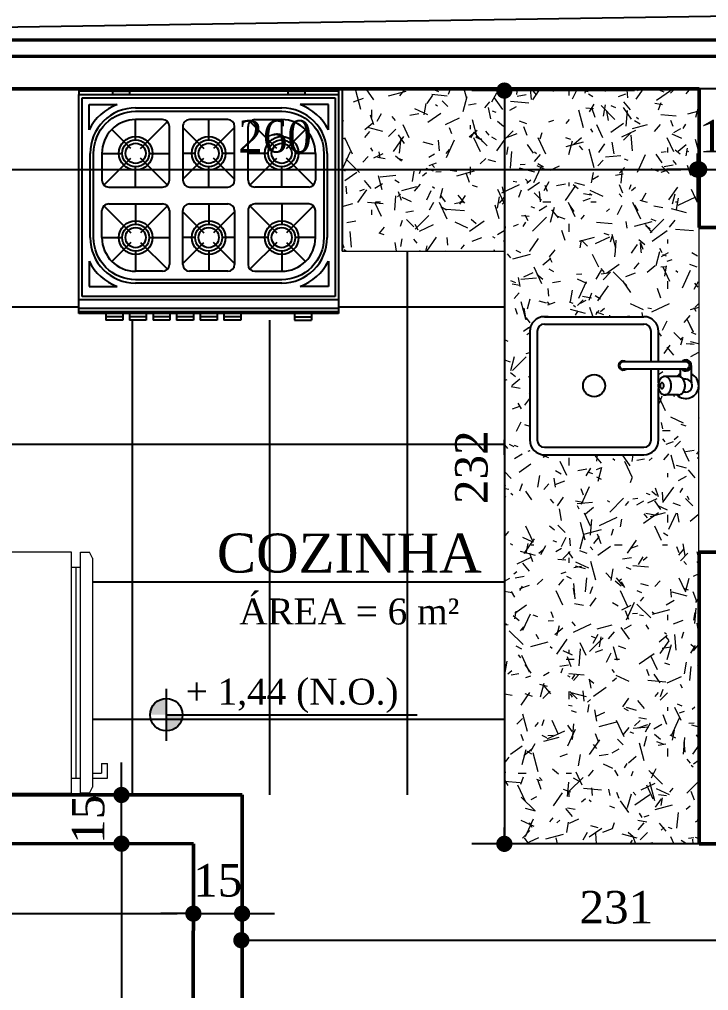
# Model space of a CAD drawing. Header units: centimetres. Extents: x -48696 to 156237, y -5617 to 29024.
# Drawn here: x -44740.1 to -44527.9, y 10853.1 to 11152.2 of the extents above; entities that cross this region are included whole.
import ezdxf

# ---------------------------------------------------------------- set-up
doc = ezdxf.new("R2010")
doc.units = ezdxf.units.CM
for name, color, linetype in [('ACESSORIOS', 2, 'Continuous'), ('COZ', 3, 'Continuous'), ('COZINHA', 2, 'Continuous'), ('Hachuria - Moveis', 1, 'Continuous'), ('PAREDES', 5, 'Continuous'), ('Piso', 55, 'Continuous'), ('PN010', 1, 'Continuous'), ('Portas-Cotas', 2, 'Continuous'), ('Texto', 2, 'Continuous')]:
    doc.layers.add(name, color=color, linetype=linetype)
for name, color, linetype, lineweight in [('Hachura', 1, 'Continuous', 9), ('Nível Fachada', 7, 'Continuous', 70), ('Parede Baixa', 5, 'Continuous', 50), ('Pilares Sub-solo', 7, 'Continuous', 70), ('Portas - Janelas', 2, 'Continuous', 20)]:
    doc.layers.add(name, color=color, linetype=linetype, lineweight=lineweight)
doc.styles.add('Valéria', font='romantic.ttf', dxfattribs={"height": 10})
doc.dimstyles.new('Cota - 50', dxfattribs={"dimtxt": 10, "dimasz": 5, "dimexe": 10, "dimexo": 20, "dimgap": 5, "dimtad": 1, "dimtxsty": 'Valéria', "dimblk": 'DOT', "dimcen": 0, "dimclrd": 12, "dimclre": 12, "dimclrt": 2, "dimazin": 2, "dimtfac": 1, "dimtix": 1, "dimtmove": 0, "dimatfit": 3, "dimldrblk": 'DOT', "dimfxl": 1, "dimarcsym": 0})
pattern_1 = [(270, (-35542.143, -1368.82), (30.4, -17.6), [1.6, -26.8, 1.2, -11.6, 2.4, -28.4]), (275, (-35527.743, -1350.821), (31.09103, -15.75017), [3.2, -26.8, 2.4, -11.6, 4.8, -28.4]), (280, (-35525.743, -1361.22), (38.045905, -10.75682), [2.8, -6.8, 3.6, -21.2, 2, -26.4]), (285, (-35522.143, -1354.02), (35.95474, -9.00093), [5.6, -6.8, 6, -21.2, 4.4, -26.4]), (290, (-35538.543, -1357.221), (29.4635, -17.796127), [3.2, -22, 2.8, -16.4, 2, -12.8]), (295, (-35544.143, -1362.821), (29.161135, -19.944628), [4.4, -22, 5.6, -16.4, 4.8, -12.8]), (300, (-35540.943, -1368.82), (33.87358, 2.929234), [2, -13.2, 1.6, -19.6, 1.2, -26]), (305, (-35555.343, -1350.82), (39.68401, -2.97648), [4.4, -13.2, 3.2, -19.6, 2.4, -26]), (310, (-35532.143, -1357.621), (28.84938, -4.511456), [1.6, -17.6, 1.2, -11.2, 3.2, -20.4]), (315, (-35546.543, -1357.62), (39.31514, 8.20244), [3.2, -17.6, 2.4, -11.2, 6, -20.4]), (320, (-35546.543, -1363.621), (31.43113, 10.699715), [0.8, -14.8, 2, -24.4, 2.4, -12.4]), (330, (-35543.743, -1364.821), (29.82769, 13.26307), [2, -16.4, 0.8, -19.2, 1.6, -14.8]), (335, (-35543.743, -1350.421), (41.609064, 9.72655), [4.4, -16.4, 1.6, -19.2, 3.2, -14.8]), (340, (-35548.543, -1360.421), (28.744913, 14.652303), [1.2, -7.6, 2.4, -12.8, 1.6, -17.6]), (345, (-35552.143, -1346.02), (31.08549, 31.01116), [2.4, -7.6, 4.8, -12.8, 3.2, -17.6]), (350, (-35524.943, -1362.42), (21.962593, 27.80871), [2.8, -17.6, 1.2, -20.8, 2.4, -19.6]), (355, (-35553.743, -1366.02), (19.76909, 33.20336), [5.6, -17.6, 2.4, -20.8, 4.8, -19.6]), (360, (-35542.143, -1364.82), (14.8, 35.2), [2.4, -12.4, 1.6, -24.4, 0.8, -24.8]), (5, (-35527.743, -1350.42), (26.021, 37.611), [4.8, -12.4, 1.6, -24.4, 1.6, -24.8]), (10, (-35529.743, -1358.421), (19.352705, 33.06286), [2.8, -15.6, 2.4, -12.8, 2.8, -29.2]), (15, (-35522.543, -1365.621), (16.397444, 34.623746), [5.6, -15.6, 4.8, -12.8, 5.6, -29.2]), (20, (-35552.543, -1355.621), (10.89215, 32.05871), [3.2, -10.4, 1.6, -21.2, 2.4, -23.2]), (25, (-35552.543, -1377.221), (8.056603, 32.886033), [6, -10.4, 3.2, -21.2, 4.8, -23.2]), (30, (-35547.743, -1344.82), (3.79897, 38.21999), [2, -26.8, 2.4, -12.4, 2.8, -16.4]), (35, (-35544.143, -1348.42), (1.33749, 43.41948), [4.4, -26.8, 4.8, -12.4, 5.6, -16.4]), (40, (-35556.543, -1353.621), (9.502144, 37.21437), [1.2, -8.8, 1.6, -17.2, 3.2, -22.4]), (45, (-35552.943, -1357.221), (6.22254, 42.992092), [2.4, -8.8, 3.2, -17.2, 6, -22.4]), (50, (-35524.543, -1341.621), (-4.560758, 29.412914), [2.4, -14.4, 2.8, -12.4, 1.6, -16.8]), (55, (-35549.743, -1357.621), (-10.055855, 30.968367), [4.8, -14.4, 5.6, -12.4, 3.2, -16.8]), (60, (-35558.943, -1374.821), (-16.1023, 27.309996), [1.6, -11.2, 3.2, -24.8, 2.8, -22.8]), (65, (-35536.943, -1371.221), (-13.856973, 35.59079), [3.2, -11.2, 6, -24.8, 5.6, -22.8]), (70, (-35536.543, -1348.42), (-21.65716, 31.720143), [2.4, -16.8, 2, -15.2, 1.6, -24.4]), (75, (-35550.943, -1344.82), (-26.88492, 34.120974), [4.8, -16.8, 4.4, -15.2, 3.2, -24.4]), (80, (-35546.143, -1350.821), (-22.549755, 28.75254), [3.6, -13.2, 2.4, -18, 3.2, -17.6]), (85, (-35528.143, -1368.82), (-32.1425, 27.30531), [4.4, -13.2, 4.8, -18, 5.2, -17.6])]

# ---------------------------------------------------------------- blocks, each defined once
blk = doc.blocks.new('Pia Bancada Planta 01')
at = {"layer": 'COZ', "color": 2}
for p, q in [((0.435, 0.1875), (0.165, 0.1875)), ((0.435, 0.1675), (0.165, 0.1675)), ((0.125, 0.1475), (0.125, 0.0074)), ((0.145, 0.1475), (0.145, -0.045)), ((0.455, -0.1475), (0.455, 0.1475)), ((0.475, -0.1475), (0.475, 0.1475)), ((0.0509, 0.0175), (0.0579, 0.0175)), ((0.0705, 0.025), (0.1081, 0.025)), ((0.0359, -0.055), (0.0359, -0.0115)), ((0.0509, -0.0175), (0.0579, -0.0175)), ((0.0659, -0.045), (0.0659, -0.0241)), ((0.0705, -0.025), (0.1081, -0.025)), ((0.125, -0.0074), (0.125, -0.045)), ((0.0509, -0.045), (0.2209, -0.045)), ((0.0509, -0.065), (0.2209, -0.065)), ((0.125, -0.065), (0.125, -0.1475)), ((0.145, -0.065), (0.145, -0.1475)), ((0.435, -0.1675), (0.165, -0.1675)), ((0.435, -0.1875), (0.165, -0.1875))]:
    blk.add_line(p, q, dxfattribs=at)
blk.add_lwpolyline([(0.0705, 0.025, 0.133256), (0.0641, 0.0233, 0.106756), (0.058, 0.0177, 0.082828), (0.0543, 0.0099, 0.071352), (0.0528, 0, 0.071352), (0.0543, -0.0099, 0.082828), (0.058, -0.0177, 0.106756), (0.0641, -0.0233, 0.133256), (0.0705, -0.025, 0.133256)], format="xyb", dxfattribs=at)
for points in [[(0.1081, -0.025, 0.133256), (0.1145, -0.0233, 0.106756), (0.1206, -0.0177, 0.082828), (0.1244, -0.0099, 0.071352), (0.1258, 0, 0.071352), (0.1244, 0.0099, 0.082828), (0.1206, 0.0177, 0.106756), (0.1145, 0.0233, 0.133256), (0.1081, 0.025, 0.133256), (0.1017, 0.0233, 0.106756), (0.0956, 0.0177, 0.082828), (0.0919, 0.0099, 0.071352), (0.0904, 0, 0.071352), (0.0919, -0.0099, 0.082828), (0.0956, -0.0177, 0.106756), (0.1017, -0.0233, 0.133256)], [(0.1156, 0.0075, 0.133256), (0.1137, 0.007, 0.106756), (0.1119, 0.0053, 0.082828), (0.1107, 0.003, 0.071352), (0.1103, 0, 0.071352), (0.1107, -0.003, 0.082828), (0.1119, -0.0053, 0.106756), (0.1137, -0.007, 0.133256), (0.1156, -0.0075, 0.133256), (0.1175, -0.007, 0.106756), (0.1194, -0.0053, 0.082828), (0.1205, -0.003, 0.071352), (0.1209, 0, 0.071352), (0.1205, 0.003, 0.082828), (0.1194, 0.0053, 0.106756), (0.1175, 0.007, 0.133256)]]:
    blk.add_lwpolyline(points, format="xyb", close=True, dxfattribs=at)
blk.add_circle((0.3, 0), 0.03, dxfattribs=at)
for centre, radius, start, end in [((0.165, 0.1475), 0.04, 90, 180), ((0.435, 0.1475), 0.04, 0, 90), ((0.165, 0.1475), 0.02, 90, 180), ((0.435, 0.1475), 0.02, 0, 90), ((0.0509, 0), 0.035, 45.5847, 244.6231), ((0.0509, 0), 0.0175, 90, 204.62), ((0.0259, -0.0115), 0.01, 0, 24.62), ((0.0509, 0), 0.0175, 211.0027, 270), ((0.0509, 0), 0.035, 295.3769, 314.4153), ((0.0509, -0.055), 0.015, 41.8103, 318.1897), ((0.0509, -0.055), 0.01, 90.0002, 270.0002), ((0.2209, -0.055), 0.0125, 233.1301, 126.8699), ((0.2209, -0.055), 0.01, 270.0001, 90.0001), ((0.165, -0.1475), 0.04, 180, 270), ((0.165, -0.1475), 0.02, 180, 270), ((0.435, -0.1475), 0.04, 270, 0), ((0.435, -0.1475), 0.02, 270, 360)]:
    blk.add_arc(centre, radius, start, end, dxfattribs=at)
blk = doc.blocks.new('gel')
at = {"layer": 'Hachura'}
for p, q in [((33208.79, 7048.49), (33127.79, 7048.49)), ((33127.79, 7048.49), (33127.79, 6977.99)), ((33132.79, 7050.49), (33203.79, 7050.49)), ((33132.79, 7050.49), (33132.79, 7048.49)), ((33203.79, 7050.49), (33203.79, 7048.49)), ((33208.79, 7039.49), (33208.79, 7048.49)), ((33208.79, 6977.99), (33208.79, 7039.49)), ((33127.79, 6977.99), (33132.79, 6977.99)), ((33132.79, 6977.99), (33203.79, 6977.99)), ((33132.79, 6977.99), (33132.79, 6974.99)), ((33203.79, 6977.99), (33208.79, 6977.99)), ((33203.79, 6977.99), (33203.79, 6974.99)), ((33127.79, 6971.99), (33127.79, 6974.99)), ((33127.79, 6974.99), (33208.79, 6974.99)), ((33132.79, 6976.49), (33203.79, 6976.49)), ((33208.79, 6974.99), (33208.79, 6971.99)), ((33127.79, 6971.99), (33129.79, 6970.99)), ((33206.79, 6970.99), (33129.79, 6970.99)), ((33134.51, 6970.99), (33134.51, 6967.99)), ((33206.79, 6970.99), (33208.79, 6971.99)), ((33137.79, 6967.99), (33134.51, 6967.99)), ((33137.79, 6967.99), (33137.79, 6965.99)), ((33132.79, 6965.99), (33137.79, 6965.99))]:
    blk.add_line(p, q, dxfattribs=at)
blk.add_lwpolyline([(33132.81, 6970.99), (33132.79, 6968.99), (33132.79, 6965.99)], dxfattribs=at)
blk = doc.blocks.new('6-PL')
at = {"layer": 'COZINHA'}
h = blk.add_hatch(color=1, dxfattribs=at)
h.dxf.hatch_style = 1
h.paths.add_polyline_path([(-69, -3), (-69, -4), (-64, -4), (-64, -3)])
h.paths.add_polyline_path([(-17, -3), (-17, -4), (-12, -4), (-12, -3)])
at = {"layer": 'COZINHA', "color": 15}
for p, q in [((-79, -3), (-69, -3)), ((-79, -3), (-79, -4)), ((-64, -3), (-17, -3)), ((-12, -3), (-2, -3)), ((-2, -3), (-2, -4)), ((-76, -7), (-67.64, -7)), ((-76, -14.51), (-76, -7)), ((-5, -7), (-13.36, -7)), ((-5, -14.51), (-5, -7)), ((-76, -53.49), (-76, -61)), ((-5, -53.49), (-5, -61)), ((-76, -61), (-67.64, -61)), ((-5, -61), (-13.36, -61)), ((-2, -67.5), (-79, -67.5)), ((-2, -68.5), (-79, -68.5))]:
    blk.add_line(p, q, dxfattribs=at)
at = {"layer": 'COZINHA', "color": 1}
for p, q in [((-79, -4), (-2, -4)), ((-78, -5), (-3, -5)), ((-78, -64), (-78, -5)), ((-69, -3), (-64, -3)), ((-69, -3), (-69, -4)), ((-64, -3), (-64, -4)), ((-17, -3), (-12, -3)), ((-17, -3), (-17, -4)), ((-12, -3), (-12, -4)), ((-3, -5), (-3, -64)), ((-62.17, -8), (-18.83, -8)), ((-62.17, -17.5), (-62.17, -11.5)), ((-54.17, -11.5), (-62.17, -11.5)), ((-34.83, -11.5), (-46.17, -11.5)), ((-40.5, -17.5), (-40.5, -11.5)), ((-26.83, -11.5), (-18.83, -11.5)), ((-18.83, -17.5), (-18.83, -11.5)), ((-60.75, -20.09), (-52.75, -12.09)), ((-52.17, -29.5), (-52.17, -13.5)), ((-48.17, -13.5), (-48.17, -29.5)), ((-48.17, -13.83), (-41.91, -20.09)), ((-32.83, -13.83), (-39.09, -20.09)), ((-32.83, -29.5), (-32.83, -13.5)), ((-28.83, -29.5), (-28.83, -13.5)), ((-20.25, -20.09), (-28.25, -12.09)), ((-63.58, -20.09), (-69.24, -14.43)), ((-17.42, -20.09), (-11.76, -14.43)), ((-75.67, -46.5), (-75.67, -21.5)), ((-72.17, -21.5), (-72.17, -29.5)), ((-72.17, -21.5), (-66.17, -21.5)), ((-71.58, -30.91), (-63.58, -22.91)), ((-52.75, -30.91), (-60.75, -22.91)), ((-58.17, -21.5), (-52.17, -21.5)), ((-44.5, -21.5), (-48.17, -21.5)), ((-48.17, -29.17), (-41.91, -22.91)), ((-32.83, -29.17), (-39.09, -22.91)), ((-32.83, -21.5), (-36.5, -21.5)), ((-22.83, -21.5), (-28.83, -21.5)), ((-28.25, -30.91), (-20.25, -22.91)), ((-9.42, -30.91), (-17.42, -22.91)), ((-8.83, -21.5), (-14.83, -21.5)), ((-8.83, -21.5), (-8.83, -29.5)), ((-5.33, -21.5), (-5.33, -46.5)), ((-62.17, -31.5), (-62.17, -25.5)), ((-40.5, -31.5), (-40.5, -25.5)), ((-18.83, -31.5), (-18.83, -25.5)), ((-70.17, -31.5), (-54.17, -31.5)), ((-46.17, -31.5), (-34.83, -31.5)), ((-10.83, -31.5), (-26.83, -31.5)), ((-71.58, -37.09), (-63.58, -45.09)), ((-70.17, -36.5), (-54.17, -36.5)), ((-62.17, -36.5), (-62.17, -42.5)), ((-52.75, -37.09), (-60.75, -45.09)), ((-46.17, -36.5), (-34.83, -36.5)), ((-40.5, -36.5), (-40.5, -42.5)), ((-28.25, -37.09), (-20.25, -45.09)), ((-10.83, -36.5), (-26.83, -36.5)), ((-18.83, -36.5), (-18.83, -42.5)), ((-9.42, -37.09), (-17.42, -45.09)), ((-72.17, -46.5), (-72.17, -38.5)), ((-52.17, -38.5), (-52.17, -54.5)), ((-48.17, -54.5), (-48.17, -38.5)), ((-48.17, -38.83), (-41.91, -45.09)), ((-32.83, -38.83), (-39.09, -45.09)), ((-32.83, -38.5), (-32.83, -54.5)), ((-28.83, -38.5), (-28.83, -54.5)), ((-8.83, -46.5), (-8.83, -38.5)), ((-72.17, -46.5), (-66.17, -46.5)), ((-63.58, -47.91), (-69.24, -53.57)), ((-60.75, -47.91), (-52.75, -55.91)), ((-58.17, -46.5), (-52.17, -46.5)), ((-44.5, -46.5), (-48.17, -46.5)), ((-48.17, -54.17), (-41.91, -47.91)), ((-32.83, -54.17), (-39.09, -47.91)), ((-32.83, -46.5), (-36.5, -46.5)), ((-22.83, -46.5), (-28.83, -46.5)), ((-20.25, -47.91), (-28.25, -55.91)), ((-17.42, -47.91), (-11.76, -53.57)), ((-8.83, -46.5), (-14.83, -46.5)), ((-62.17, -50.5), (-62.17, -56.5)), ((-40.5, -50.5), (-40.5, -56.5)), ((-18.83, -50.5), (-18.83, -56.5)), ((-54.17, -56.5), (-62.17, -56.5)), ((-34.83, -56.5), (-46.17, -56.5)), ((-26.83, -56.5), (-18.83, -56.5)), ((-18.83, -60), (-62.17, -60)), ((-3, -64), (-78, -64)), ((-66, -70), (-71, -70)), ((-59, -70), (-64, -70)), ((-52, -70), (-57, -70)), ((-45, -70), (-50, -70)), ((-38, -70), (-43, -70)), ((-31, -70), (-36, -70)), ((-15, -70), (-10, -70))]:
    blk.add_line(p, q, dxfattribs=at)
at = {"layer": 'COZINHA', "color": 2}
for p, q in [((-79, -69), (-79, -4)), ((-2, -4), (-2, -69)), ((-2, -65), (-79, -65)), ((-2, -69), (-79, -69)), ((-71, -69), (-71, -71)), ((-66, -69), (-66, -71)), ((-64, -69), (-64, -71)), ((-64, -69), (-64, -71)), ((-59, -69), (-59, -71)), ((-57, -69), (-57, -71)), ((-52, -69), (-52, -71)), ((-50, -69), (-50, -71)), ((-45, -69), (-45, -71)), ((-43, -69), (-43, -71)), ((-38, -69), (-38, -71)), ((-36, -69), (-36, -71)), ((-31, -69), (-31, -71)), ((-15, -69), (-15, -71)), ((-10, -69), (-10, -71)), ((-66, -71), (-71, -71)), ((-59, -71), (-64, -71)), ((-52, -71), (-57, -71)), ((-45, -71), (-50, -71)), ((-38, -71), (-43, -71)), ((-31, -71), (-36, -71)), ((-15, -71), (-10, -71))]:
    blk.add_line(p, q, dxfattribs=at)
at = {"layer": 'COZINHA', "color": 15}
blk.add_lwpolyline([(-62.17, -59, -0.414214), (-74.67, -46.5), (-74.67, -21.5, -0.414214), (-62.17, -9), (-18.83, -9, -0.414214), (-6.33, -21.5), (-6.33, -46.5, -0.414214), (-18.83, -59)], format="xyb", close=True, dxfattribs=at)
for centre in [(-62.17, -21.5), (-40.5, -21.5), (-18.83, -21.5), (-62.17, -46.5), (-40.5, -46.5), (-18.83, -46.5)]:
    blk.add_circle(centre, 5, dxfattribs=at)
at = {"layer": 'COZINHA', "color": 1}
for centre, radius in [((-62.17, -21.5), 4), ((-62.17, -21.5), 3), ((-40.5, -21.5), 4), ((-40.5, -21.5), 3), ((-18.83, -21.5), 4), ((-18.83, -21.5), 3), ((-62.17, -46.5), 4), ((-40.5, -46.5), 4), ((-18.83, -46.5), 4), ((-62.17, -46.5), 3), ((-40.5, -46.5), 3), ((-18.83, -46.5), 3)]:
    blk.add_circle(centre, radius, dxfattribs=at)
at = {"layer": 'COZINHA', "color": 15}
for centre, start, end in [((-62.17, -21.5), 110.6935, 153.1857), ((-18.83, -21.5), 26.8143, 69.3065), ((-62.17, -46.5), 206.8143, 249.3065), ((-18.83, -46.5), 290.6935, 333.1857)]:
    blk.add_arc(centre, 15.5, start, end, dxfattribs=at)
at = {"layer": 'COZINHA', "color": 1}
for centre, radius, start, end in [((-62.17, -21.5), 13.5, 90, 180), ((-18.83, -21.5), 13.5, 0, 90), ((-62.17, -21.5), 10, 90, 180), ((-54.17, -13.5), 2, 0, 90), ((-46.17, -13.5), 2, 90, 180), ((-34.83, -13.5), 2, 0, 90), ((-26.83, -13.5), 2, 90, 180), ((-18.83, -21.5), 10, 0, 90), ((-70.17, -29.5), 2, 180, 270), ((-54.17, -29.5), 2, 270, 0), ((-46.17, -29.5), 2, 180, 270), ((-34.83, -29.5), 2, 270, 0), ((-26.83, -29.5), 2, 180, 270), ((-10.83, -29.5), 2, 270, 0), ((-70.17, -38.5), 2, 90, 180), ((-54.17, -38.5), 2, 0, 90), ((-46.17, -38.5), 2, 90, 180), ((-34.83, -38.5), 2, 0, 90), ((-26.83, -38.5), 2, 90, 180), ((-10.83, -38.5), 2, 0, 90), ((-62.17, -46.5), 13.5, 180, 270), ((-62.17, -46.5), 10, 180, 270), ((-18.83, -46.5), 13.5, 270, 0), ((-18.83, -46.5), 10, 270, 0), ((-54.17, -54.5), 2, 270, 0), ((-46.17, -54.5), 2, 180, 270), ((-34.83, -54.5), 2, 270, 0), ((-26.83, -54.5), 2, 180, 270)]:
    blk.add_arc(centre, radius, start, end, dxfattribs=at)
blk = doc.blocks.new('Fogão 6 Planta 04')
at = {"layer": 'PAREDES', "xscale": -1}
blk.add_blockref('6-PL', (340.76, 314.37), dxfattribs=at)
blk = doc.blocks.new('_Dot')
at = {"color": 0, "linetype": 'ByBlock', "lineweight": -2}
blk.add_line((-0.5, 0), (-1, 0), dxfattribs=at)
at = {"color": 0, "linetype": 'ByBlock', "const_width": 0.5}
blk.add_lwpolyline([(-0.25, 0, 1), (0.25, 0, 1)], format="xyb", close=True, dxfattribs=at)
blk = doc.blocks.new('*D1687')
at = {"color": 12, "lineweight": -2, "transparency": 16777216}
for p, q in [((-44846.74, 12273.86), (-44711.33, 12337.45)), ((-43585.33, 9916.47), (-44718.26, 12328.67)), ((-43709.57, 9852.6), (-43574.16, 9916.2))]:
    blk.add_line(p, q, dxfattribs=at)
at = {"layer": 'Defpoints', "color": 0, "transparency": 16777216}
for p in [(-44720.39, 12333.2), (-44864.85, 12265.35), (-43727.67, 9844.1)]:
    blk.add_point(p, dxfattribs=at)
at = {"color": 12, "lineweight": -2, "transparency": 16777216, "xscale": 5, "yscale": 5, "zscale": 5}
for p, rotation in [((-44720.39, 12333.2), 115.1577922411707), ((-43583.21, 9911.95), 295.1577922411707)]:
    blk.add_blockref('_Dot', p, dxfattribs=dict(at, rotation=rotation))
at = {"color": 2, "transparency": 16777216, "insert": (-44142.57, 11126.91), "char_height": 10, "attachment_point": 5, "rotation": 295.1578, "style": 'Valéria'}
blk.add_mtext('2675', dxfattribs=at)
blk = doc.blocks.new('*D1785')
at = {"color": 12, "lineweight": -2, "transparency": 16777216}
for p, q in [((-44706.71, 10898.33), (-44718.72, 10898.33)), ((-44708.72, 10893.33), (-44708.72, 10643.33)), ((-44706.71, 10638.33), (-44718.72, 10638.33))]:
    blk.add_line(p, q, dxfattribs=at)
at = {"layer": 'Defpoints', "color": 0, "transparency": 16777216}
for p in [(-44686.71, 10898.33), (-44708.72, 10638.33), (-44686.71, 10638.33)]:
    blk.add_point(p, dxfattribs=at)
at = {"color": 12, "lineweight": -2, "transparency": 16777216, "xscale": 5, "yscale": 5, "zscale": 5}
for p, rotation in [((-44708.72, 10898.33), 90), ((-44708.72, 10638.33), 270)]:
    blk.add_blockref('_Dot', p, dxfattribs=dict(at, rotation=rotation))
at = {"color": 2, "transparency": 16777216, "insert": (-44718.87, 10768.33), "char_height": 10, "attachment_point": 5, "rotation": 90, "style": 'Valéria'}
blk.add_mtext('260', dxfattribs=at)
blk = doc.blocks.new('*D1720')
at = {"color": 12, "lineweight": -2, "transparency": 16777216}
for p, q in [((-44946.57, 10878.4), (-44946.57, 10866.78)), ((-44941.57, 10876.78), (-44691.57, 10876.78)), ((-44686.57, 10878.4), (-44686.57, 10866.78))]:
    blk.add_line(p, q, dxfattribs=at)
at = {"layer": 'Defpoints', "color": 0, "transparency": 16777216}
for p in [(-44946.57, 10898.4), (-44686.57, 10898.4), (-44686.57, 10876.78)]:
    blk.add_point(p, dxfattribs=at)
at = {"color": 12, "lineweight": -2, "transparency": 16777216, "xscale": 5, "yscale": 5, "zscale": 5, "rotation": 180}
blk.add_blockref('_Dot', (-44946.57, 10876.78), dxfattribs=at)
at = {"color": 12, "lineweight": -2, "transparency": 16777216, "xscale": 5, "yscale": 5, "zscale": 5}
blk.add_blockref('_Dot', (-44686.57, 10876.78), dxfattribs=at)
at = {"color": 2, "transparency": 16777216, "insert": (-44816.57, 10886.93), "char_height": 10, "attachment_point": 5, "style": 'Valéria'}
blk.add_mtext('260', dxfattribs=at)
blk = doc.blocks.new('*D1722')
at = {"color": 12, "lineweight": -2, "transparency": 16777216}
for p, q in [((-44791.42, 11110.88), (-44791.42, 11095.98)), ((-44531.42, 11110.88), (-44531.42, 11095.98)), ((-44786.42, 11105.98), (-44536.42, 11105.98))]:
    blk.add_line(p, q, dxfattribs=at)
at = {"layer": 'Defpoints', "color": 0, "transparency": 16777216}
for p in [(-44791.42, 11130.88), (-44531.42, 11130.88), (-44531.42, 11105.98)]:
    blk.add_point(p, dxfattribs=at)
at = {"color": 12, "lineweight": -2, "transparency": 16777216, "xscale": 5, "yscale": 5, "zscale": 5, "rotation": 180}
blk.add_blockref('_Dot', (-44791.42, 11105.98), dxfattribs=at)
at = {"color": 12, "lineweight": -2, "transparency": 16777216, "xscale": 5, "yscale": 5, "zscale": 5}
blk.add_blockref('_Dot', (-44531.42, 11105.98), dxfattribs=at)
at = {"color": 2, "transparency": 16777216, "insert": (-44661.42, 11116.12), "char_height": 10, "attachment_point": 5, "style": 'Valéria'}
blk.add_mtext('260', dxfattribs=at)
blk = doc.blocks.new('*D1723')
at = {"color": 12, "lineweight": -2, "transparency": 16777216}
for p, q in [((-44550.73, 11130.28), (-44600.8, 11130.28)), ((-44590.8, 11125.28), (-44590.8, 10903.28)), ((-44550.73, 10898.28), (-44600.8, 10898.28))]:
    blk.add_line(p, q, dxfattribs=at)
at = {"layer": 'Defpoints', "color": 0, "transparency": 16777216}
for p in [(-44530.73, 11130.28), (-44590.8, 10898.28), (-44530.73, 10898.28)]:
    blk.add_point(p, dxfattribs=at)
at = {"color": 12, "lineweight": -2, "transparency": 16777216, "xscale": 5, "yscale": 5, "zscale": 5}
for p, rotation in [((-44590.8, 11130.28), 90), ((-44590.8, 10898.28), 270)]:
    blk.add_blockref('_Dot', p, dxfattribs=dict(at, rotation=rotation))
at = {"color": 2, "transparency": 16777216, "insert": (-44600.9, 11014.28), "char_height": 10, "attachment_point": 5, "rotation": 90, "style": 'Valéria'}
blk.add_mtext('232', dxfattribs=at)
blk = doc.blocks.new('*D1693')
at = {"color": 12, "lineweight": -2, "transparency": 16777216}
for p, q in [((-44671.8, 10878.25), (-44671.8, 10858.59)), ((-44440.8, 10878.25), (-44440.8, 10858.59)), ((-44666.8, 10868.59), (-44445.8, 10868.59))]:
    blk.add_line(p, q, dxfattribs=at)
at = {"layer": 'Defpoints', "color": 0, "transparency": 16777216}
for p in [(-44671.8, 10898.25), (-44440.8, 10898.25), (-44440.8, 10868.59)]:
    blk.add_point(p, dxfattribs=at)
at = {"color": 12, "lineweight": -2, "transparency": 16777216, "xscale": 5, "yscale": 5, "zscale": 5, "rotation": 180}
blk.add_blockref('_Dot', (-44671.8, 10868.59), dxfattribs=at)
at = {"color": 12, "lineweight": -2, "transparency": 16777216, "xscale": 5, "yscale": 5, "zscale": 5}
blk.add_blockref('_Dot', (-44440.8, 10868.59), dxfattribs=at)
at = {"color": 2, "transparency": 16777216, "insert": (-44556.3, 10878.69), "char_height": 10, "attachment_point": 5, "style": 'Valéria'}
blk.add_mtext('231', dxfattribs=at)
blk = doc.blocks.new('*D1726')
at = {"color": 12, "lineweight": -2, "transparency": 16777216}
for p, q in [((-44691.56, 10876.78), (-44696.56, 10876.78)), ((-44686.56, 10878.33), (-44686.56, 10866.78)), ((-44686.56, 10876.78), (-44671.56, 10876.78)), ((-44671.56, 10878.33), (-44671.56, 10866.78)), ((-44666.56, 10876.78), (-44661.56, 10876.78))]:
    blk.add_line(p, q, dxfattribs=at)
at = {"layer": 'Defpoints', "color": 0, "transparency": 16777216}
for p in [(-44686.56, 10898.33), (-44671.56, 10898.33), (-44671.56, 10876.78)]:
    blk.add_point(p, dxfattribs=at)
at = {"color": 12, "lineweight": -2, "transparency": 16777216, "xscale": 5, "yscale": 5, "zscale": 5}
blk.add_blockref('_Dot', (-44686.56, 10876.78), dxfattribs=at)
at = {"color": 12, "lineweight": -2, "transparency": 16777216, "xscale": 5, "yscale": 5, "zscale": 5, "rotation": 180}
blk.add_blockref('_Dot', (-44671.56, 10876.78), dxfattribs=at)
at = {"color": 2, "transparency": 16777216, "insert": (-44679.06, 10886.98), "char_height": 10, "attachment_point": 5, "style": 'Valéria'}
blk.add_mtext('15', dxfattribs=at)
blk = doc.blocks.new('*D1727')
at = {"color": 12, "lineweight": -2, "transparency": 16777216}
for p, q in [((-44708.72, 10918.33), (-44708.72, 10923.33)), ((-44706.71, 10913.33), (-44718.72, 10913.33)), ((-44708.72, 10898.33), (-44708.72, 10913.33)), ((-44706.71, 10898.33), (-44718.72, 10898.33)), ((-44708.72, 10893.33), (-44708.72, 10888.33))]:
    blk.add_line(p, q, dxfattribs=at)
at = {"layer": 'Defpoints', "color": 0, "transparency": 16777216}
for p in [(-44708.72, 10913.33), (-44686.71, 10913.33), (-44686.71, 10898.33)]:
    blk.add_point(p, dxfattribs=at)
at = {"color": 12, "lineweight": -2, "transparency": 16777216, "xscale": 5, "yscale": 5, "zscale": 5}
for p, rotation in [((-44708.72, 10913.33), 270), ((-44708.72, 10898.33), 90)]:
    blk.add_blockref('_Dot', p, dxfattribs=dict(at, rotation=rotation))
at = {"color": 2, "transparency": 16777216, "insert": (-44718.92, 10905.83), "char_height": 10, "attachment_point": 5, "rotation": 90, "style": 'Valéria'}
blk.add_mtext('15', dxfattribs=at)
blk = doc.blocks.new('*D1794')
at = {"color": 12, "lineweight": -2, "transparency": 16777216}
for p, q in [((-44530.8, 11110.8), (-44530.8, 11095.98)), ((-44515.8, 11110.8), (-44515.8, 11095.98)), ((-44535.8, 11105.98), (-44540.8, 11105.98)), ((-44530.8, 11105.98), (-44515.8, 11105.98)), ((-44510.8, 11105.98), (-44505.8, 11105.98))]:
    blk.add_line(p, q, dxfattribs=at)
at = {"layer": 'Defpoints', "color": 0, "transparency": 16777216}
for p in [(-44530.8, 11130.8), (-44515.8, 11130.8), (-44515.8, 11105.98)]:
    blk.add_point(p, dxfattribs=at)
at = {"color": 12, "lineweight": -2, "transparency": 16777216, "xscale": 5, "yscale": 5, "zscale": 5}
blk.add_blockref('_Dot', (-44530.8, 11105.98), dxfattribs=at)
at = {"color": 12, "lineweight": -2, "transparency": 16777216, "xscale": 5, "yscale": 5, "zscale": 5, "rotation": 180}
blk.add_blockref('_Dot', (-44515.8, 11105.98), dxfattribs=at)
at = {"color": 2, "transparency": 16777216, "insert": (-44523.3, 11116.17), "char_height": 10, "attachment_point": 5, "style": 'Valéria'}
blk.add_mtext('15', dxfattribs=at)

msp = doc.modelspace()

# ---------------------------------------------------------------- hatches: boundary and pattern name
at = {"layer": 'Hachura', "transparency": 33554687}
h = msp.add_hatch(dxfattribs=at)
h.set_pattern_fill('TEXTURED', color=55, scale=40, angle=270, pattern_type=2)
h.set_pattern_definition(pattern_1)
h.paths.add_polyline_path([(-44530.81518, 11130.80363), (-44640.79851, 11130.80363), (-44640.79851, 11080.83561), (-44590.79851, 11080.82107), (-44530.81518, 11080.80363)])
h = msp.add_hatch(dxfattribs=at)
h.set_pattern_fill('TEXTURED', color=55, scale=40, angle=270, pattern_type=2)
h.set_pattern_definition(pattern_1)
h.paths.add_polyline_path([(-44530.82694, 11060.64147), (-44543.31875, 11060.64147), (-44543.31875, 11047.70402), (-44530.82694, 11047.70402)])
h.paths.add_polyline_path([(-44590.79851, 11080.80363), (-44530.82694, 11080.80363), (-44530.82694, 11060.64147), (-44590.79851, 11060.64147)])
h.paths.add_polyline_path([(-44590.79851, 11060.64147), (-44582.98542, 11060.64147), (-44582.98542, 11022.67481), (-44590.79851, 11022.67481)])
h.paths.add_polyline_path([(-44543.24802, 11038.26904), (-44542.70365, 11036.28504), (-44537.38691, 11036.28504), (-44536.65195, 11035.13563), (-44533.97922, 11034.72763), (-44532.38281, 11035.61782), (-44530.84153, 11035.61782), (-44530.85173, 11018.14147), (-44544.8495, 11018.14147), (-44542.9338, 11020.72604)])
edge = h.paths.add_edge_path()
edge.add_line((-44530.81094, 11088.07863), (-44530.81094, 11041.97124))
edge.add_line((-44530.81094, 11041.97124), (-44533.22024, 11042.97539))
edge.add_line((-44533.22024, 11042.97539), (-44533.22024, 11047.70402))
h = msp.add_hatch(dxfattribs=at)
h.set_pattern_fill('TEXTURED', color=55, scale=40, angle=270, pattern_type=2)
h.set_pattern_definition(pattern_1)
h.paths.add_polyline_path([(-44530.79851, 10898.28005), (-44590.79851, 10898.28005), (-44590.79851, 11018.14147), (-44530.79851, 11018.14147)])
h.paths.add_polyline_path([(-44536.62024, 11044.49147), (-44543.31875, 11044.49147), (-44543.31875, 11041.7901), (-44541.40555, 11042.22481), (-44537.69632, 11042.22481), (-44536.62024, 11042.97539)], flags=17)
edge = h.paths.add_edge_path()
edge.add_line((-44590.79851, 11018.14147), (-44590.79851, 11080.80363))
edge.add_line((-44590.79851, 11080.80363), (-44530.81305, 11080.80363))
edge.add_line((-44530.81305, 11080.80363), (-44530.81305, 11040.71358))
edge.add_line((-44530.81305, 11040.71358), (-44533.22024, 11045.62481))
edge.add_line((-44533.22024, 11045.62481), (-44533.22024, 11047.28696))
edge.add_line((-44533.22024, 11047.28696), (-44536.20743, 11048.64727))
edge.add_line((-44536.20743, 11048.64727), (-44536.20743, 11047.51382))
edge.add_line((-44536.20743, 11047.51382), (-44543.31875, 11047.51382))
edge.add_line((-44543.31875, 11047.51382), (-44543.31875, 11060.1275))
edge.add_line((-44543.31875, 11060.1275), (-44547.85208, 11060.64147))
edge.add_line((-44547.85208, 11060.64147), (-44584.33109, 11060.64147))
edge.add_line((-44584.33109, 11060.64147), (-44582.98542, 11056.10814))
edge.add_line((-44582.98542, 11056.10814), (-44582.98542, 11021.52868))
edge.add_line((-44582.98542, 11021.52868), (-44582.98542, 11019.53911))
edge.add_line((-44582.98542, 11019.53911), (-44581.25898, 11018.14147))
h = msp.add_hatch(dxfattribs=at)
h.set_pattern_fill('TEXTURED', color=55, scale=40, angle=270, pattern_type=2)
h.set_pattern_definition(pattern_1)
h.paths.add_polyline_path([(-44582.98542, 11022.67481), (-44590.79851, 11022.67481), (-44590.79851, 11018.14147), (-44582.98542, 11018.14147)])
at = {"layer": 'Piso'}
h = msp.add_hatch(dxfattribs=at)
h.set_pattern_fill('ANSI37', color=256, scale=13.333333, angle=45)
h.set_pattern_definition([(90, (-35561.343, -1340.02), (-42.33333, 3e-14), []), (180, (-35561.343, -1340.02), (-3e-14, -42.33333), [])])
h.paths.add_polyline_path([(-44721.82602, 11130.16155), (-44791.41575, 11130.87941), (-44790.53063, 10983.54357), (-44788.6973, 10983.54357), (-44788.6973, 10988.1269), (-44717.65563, 10988.1269), (-44717.65563, 10920.03213), (-44714.90563, 10920.03213), (-44714.90563, 10923.04357), (-44712.24336, 10923.04357), (-44713.0723, 10918.46024), (-44717.65563, 10918.46024), (-44717.65563, 10913.8769), (-44671.55079, 10913.32098), (-44590.79851, 10913.32098), (-44590.79851, 11080.82107), (-44641.90002, 11080.83593), (-44641.90002, 11061.65355), (-44650.20402, 11061.65355), (-44650.20402, 11059.57755), (-44713.52202, 11059.57755), (-44713.52202, 11061.65355), (-44721.82602, 11061.65355)])
at = {"layer": 'Portas - Janelas'}
h = msp.add_hatch(color=256, dxfattribs=at)
edge = h.paths.add_edge_path()
edge.add_arc((-44694.90379, 10938.04443), 5, 90, 180)
edge.add_line((-44699.90379, 10938.04443), (-44694.90379, 10938.04443))
edge.add_line((-44694.90379, 10938.04443), (-44694.90379, 10943.04443))
edge = h.paths.add_edge_path()
edge.add_arc((-44694.90379, 10938.04443), 5, 270, 360)
edge.add_line((-44689.90379, 10938.04443), (-44694.90379, 10938.04443))
edge.add_line((-44694.90379, 10938.04443), (-44694.90379, 10933.04443))

# ---------------------------------------------------------------- linework, layer by layer
for p, q in [((-44354.75303, 11155.75244), (-45000.05574, 11145.75107)), ((-44956.43446, 11130.92449), (-44372.56003, 11130.92449))]:
    msp.add_line(p, q)
msp.add_lwpolyline([(-44590.79851, 11022.67481), (-44590.79851, 11022.67481), (-44590.79851, 11018.14147), (-44590.79851, 11018.14147)], close=True)
at = {"layer": 'ACESSORIOS'}
for p, q in [((-44640.79851, 11130.80363), (-44640.79851, 11080.83561)), ((-44590.79851, 11130.82108), (-44590.79851, 10898.29749)), ((-44530.79851, 10898.28005), (-44590.79851, 10898.29749))]:
    msp.add_line(p, q, dxfattribs=at)
at = {"layer": 'Hachuria - Moveis'}
msp.add_circle((-44694.90379, 10938.04443), 5, dxfattribs=at)
at = {"layer": 'Parede Baixa'}
for p, q in [((-45738.53845, 11146.15297), (-44520.4958, 11145.79878)), ((-45738.53845, 11141.15297), (-44515.79851, 11140.79742)), ((-44791.41575, 11130.87941), (-44530.79851, 11130.80363)), ((-44530.81094, 11088.07863), (-44515.79851, 11088.07426)), ((-44530.81518, 11080.80363), (-44530.81305, 11080.80363)), ((-44530.82101, 11070.80363), (-44530.81596, 11070.80363)), ((-44530.84001, 10988.07863), (-44515.79851, 10988.07426)), ((-44791.54262, 10913.35587), (-44671.55079, 10913.32098)), ((-44671.71993, 10623.32101), (-44671.55079, 10913.32098)), ((-44826.51314, 10898.36604), (-44686.55954, 10898.32534)), ((-44686.71118, 10638.32537), (-44686.55954, 10898.32534)), ((-44530.79851, 10898.28005), (-44440.79851, 10898.25388))]:
    msp.add_line(p, q, dxfattribs=at)
at = {"layer": 'Parede Baixa', "color": 5}
for p, q in [((-44530.79851, 11130.80363), (-44530.79851, 11088.07863)), ((-44530.79851, 10988.07862), (-44530.79851, 10898.28005))]:
    msp.add_line(p, q, dxfattribs=at)
at = {"layer": 'PN010'}
for p, q in [((-44694.90379, 10946.04443), (-44694.90379, 10930.04443)), ((-44694.90379, 10938.04443), (-44617.67403, 10938.04443))]:
    msp.add_line(p, q, dxfattribs=at)
at = {"layer": 'Portas - Janelas'}
for p, q in [((-44530.86926, 10988.07865), (-44530.81094, 11088.07863)), ((-44640.79851, 11080.83561), (-44590.79851, 11080.82107))]:
    msp.add_line(p, q, dxfattribs=at)

# ---------------------------------------------------------------- block references
at = {"layer": 'Nível Fachada', "xscale": 113.3333333333333, "yscale": 113.3333333333333, "zscale": 113.3333333333333, "rotation": 180}
msp.add_blockref('Pia Bancada Planta 01', (-44529.15208, 11039.39147), dxfattribs=at)
at = {"layer": 'Parede Baixa', "xscale": -1.038, "yscale": 1.038, "zscale": 1.038}
msp.add_blockref('Fogão 6 Planta 04', (-44286.11244, 10806.95439), dxfattribs=at)
at = {"layer": 'Pilares Sub-solo', "xscale": 0.9166666666666667, "yscale": 0.9166666666666667, "zscale": 0.9166666666666667, "rotation": 90}
msp.add_blockref('gel', (-38327.58009, -19453.26434), dxfattribs=at)

# ---------------------------------------------------------------- texts
at = {"layer": 'Portas-Cotas', "insert": (-44638.56738, 10993.85081), "char_height": 12, "attachment_point": 2, "style": 'Valéria'}
msp.add_mtext('COZINHA\\P{\\H0.6667x;ÁREA = 6 m²}', dxfattribs=at)
at = {"layer": 'Texto', "insert": (-44688.94031, 10949.15094), "char_height": 8, "attachment_point": 1, "style": 'Valéria'}
msp.add_mtext('+ 1,44 (N.O.)', dxfattribs=at)

# ---------------------------------------------------------------- dimensions: what is measured, and where the dimension line sits
dim = msp.add_aligned_dim(p1=(-43727.66854, 9844.10105), p2=(-44864.84549, 12265.35324), distance=-159.59861, dimstyle='Cota - 50')
dim.commit()
dim.dimension.update_dxf_attribs({"geometry": '*D1687', "text_midpoint": (-44142.57239, 11126.90741)})
for base, p1, p2, picture, middle in [((-44531.41575, 11105.97622), (-44791.41575, 11130.87941), (-44531.41575, 11130.87941), '*D1722', (-44661.41575, 11116.12415)), ((-44515.79851, 11105.97622), (-44530.79851, 11130.80363), (-44515.79851, 11130.80363), '*D1794', (-44523.29851, 11116.16853)), ((-44686.57008, 10876.78431), (-44946.57008, 10898.40095), (-44686.57008, 10898.40095), '*D1720', (-44816.57008, 10886.93224)), ((-44671.55954, 10876.78431), (-44686.55954, 10898.32534), (-44671.55954, 10898.32534), '*D1726', (-44679.05954, 10886.97662)), ((-44440.79851, 10868.58957), (-44671.79851, 10898.25388), (-44440.79851, 10898.25388), '*D1693', (-44556.29851, 10878.69312))]:
    dim = msp.add_linear_dim(base=base, p1=p1, p2=p2, dimstyle='Cota - 50')
    dim.commit()
    dim.dimension.update_dxf_attribs({"geometry": picture, "text_midpoint": middle})
for base, p1, p2, picture, middle in [((-44590.79851, 10898.28003), (-44530.73105, 11130.28004), (-44530.73105, 10898.28003), '*D1723', (-44600.90206, 11014.28003)), ((-44708.7242, 10913.32539), (-44686.7141, 10898.32539), (-44686.7141, 10913.32539), '*D1727', (-44718.91651, 10905.82539)), ((-44708.7242, 10638.32537), (-44686.7141, 10898.32539), (-44686.71118, 10638.32537), '*D1785', (-44718.87213, 10768.32538))]:
    dim = msp.add_linear_dim(base=base, p1=p1, p2=p2, angle=90, dimstyle='Cota - 50')
    dim.commit()
    dim.dimension.update_dxf_attribs({"geometry": picture, "text_midpoint": middle})

doc.saveas('drawing.dxf')
